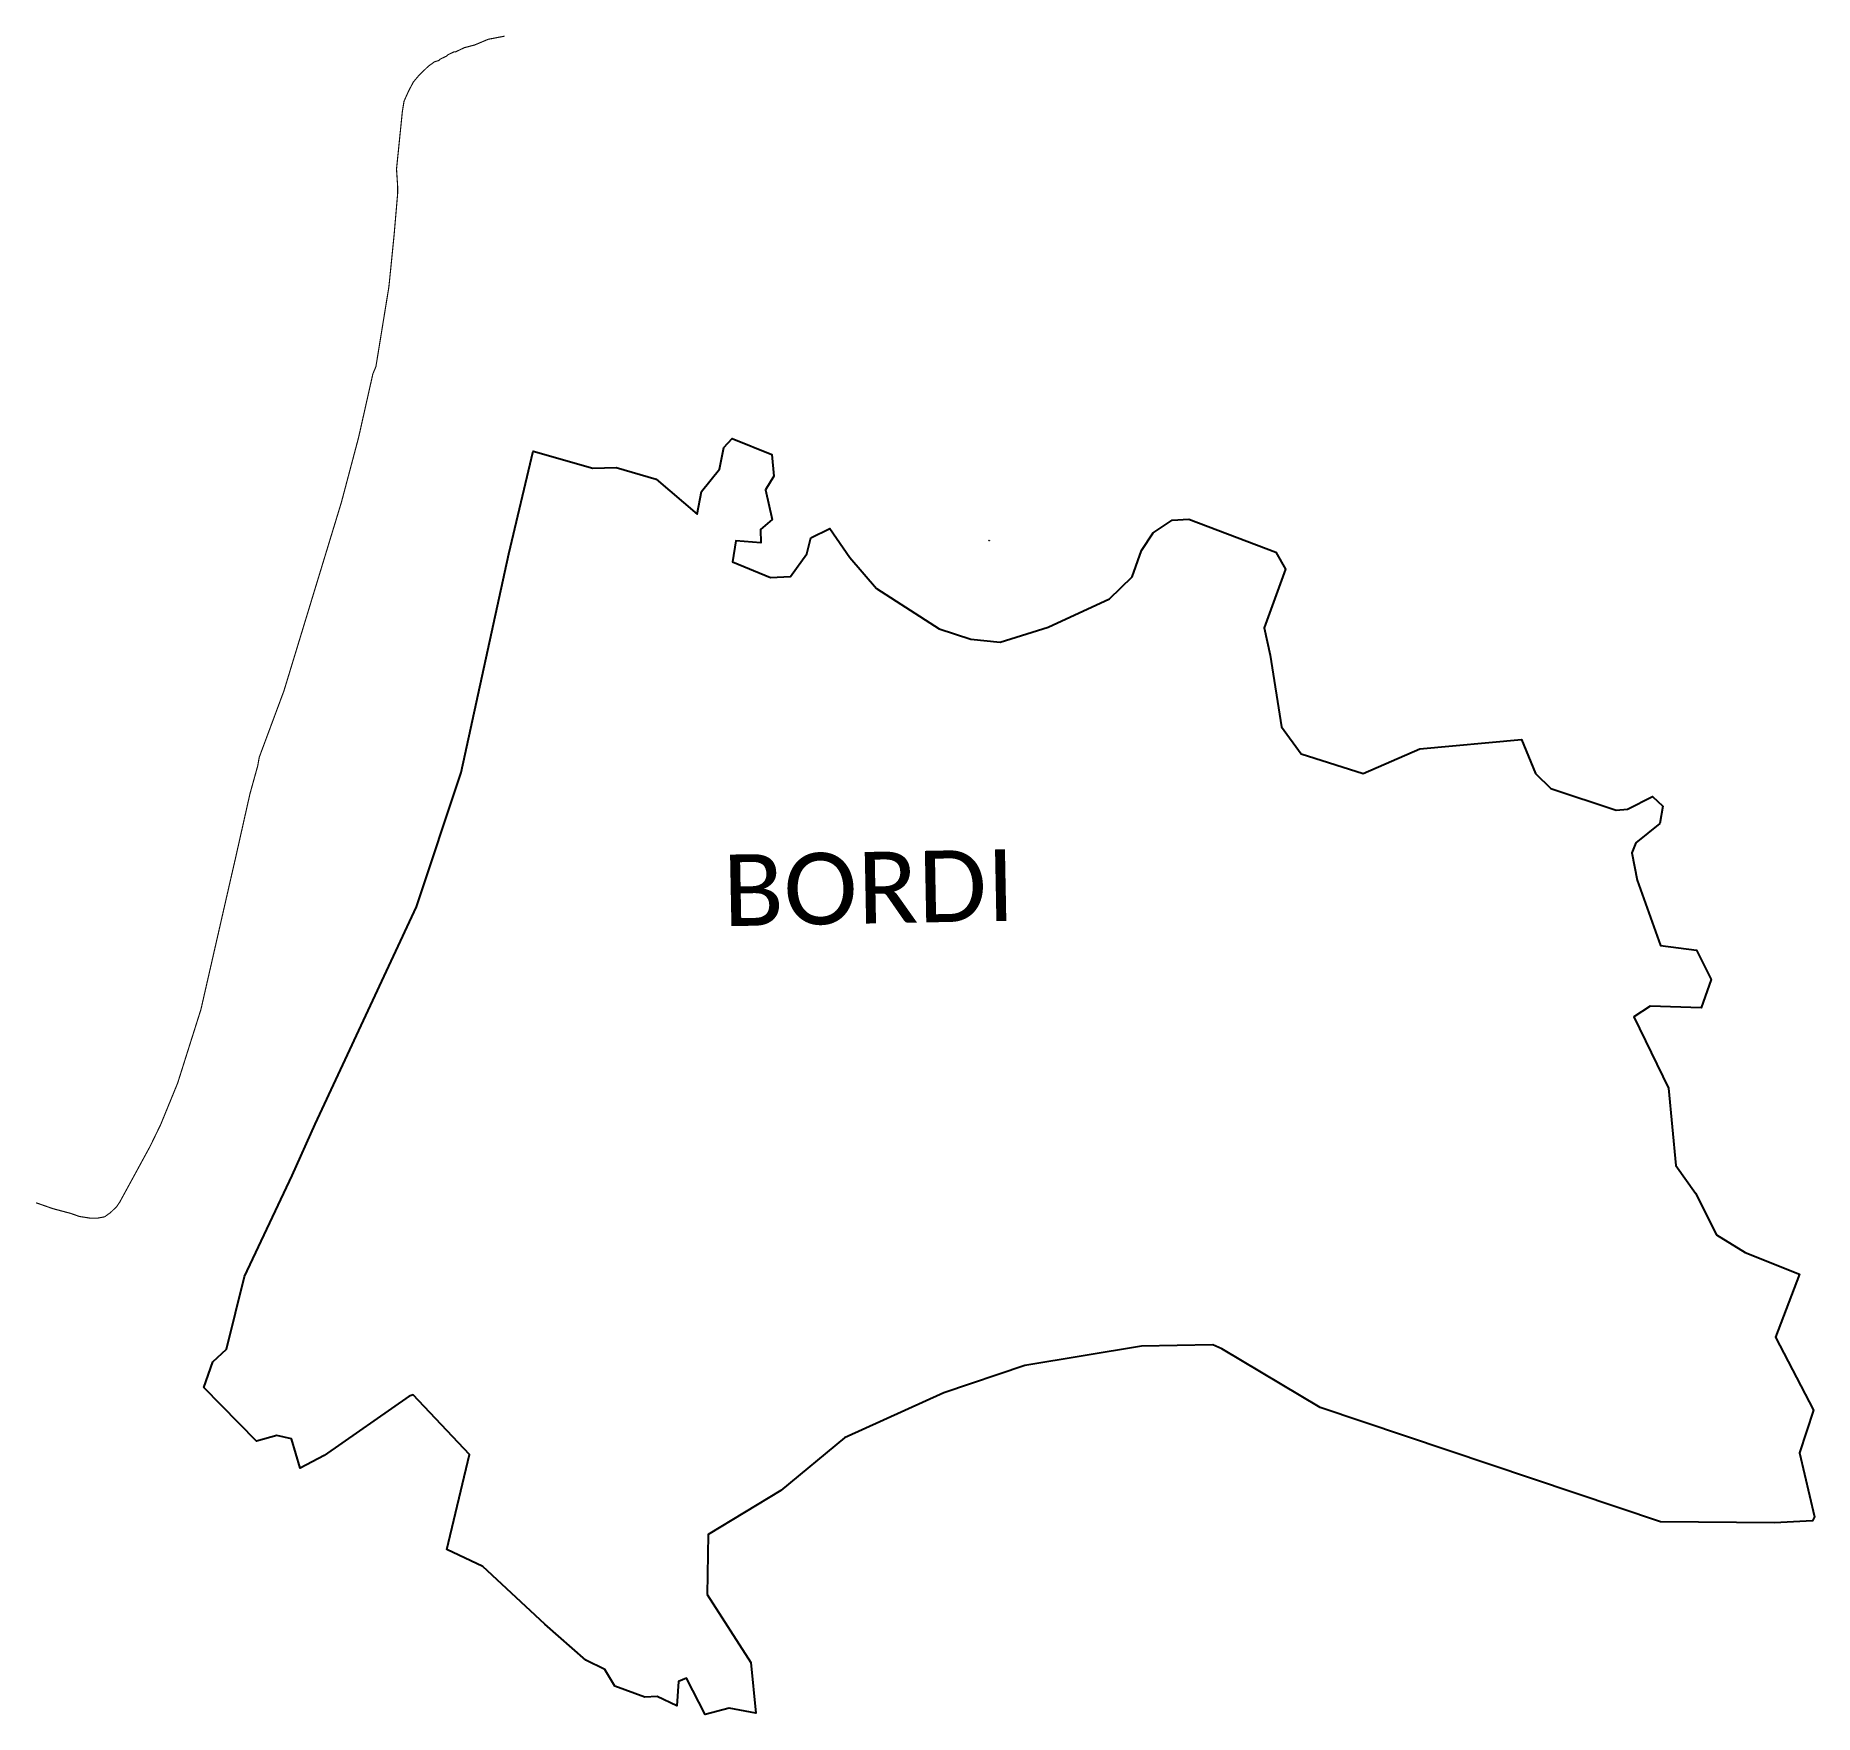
# Model space of a CAD drawing. Header units: metres. Extents: x 262272 to 267030, y 2222791 to 2227282.
import ezdxf

# ---------------------------------------------------------------- set-up
doc = ezdxf.new("R2010")
doc.units = ezdxf.units.M
for name, color, linetype in [('LOW TIDE LINE', 5, 'Continuous'), ('village', 3, 'Continuous'), ('VILLAGE NAME', 250, 'Continuous')]:
    doc.layers.add(name, color=color, linetype=linetype)
doc.styles.get("Standard").update_dxf_attribs({"font": 'simplex.shx'})

msp = doc.modelspace()

# ---------------------------------------------------------------- linework, layer by layer
at = {"layer": 'LOW TIDE LINE', "lineweight": 18, "const_width": 3}
msp.add_lwpolyline([(262274, 2224159.6), (262319, 2224143.9), (262366.3, 2224131.3), (262389.9, 2224123), (262417.6, 2224118.7), (262437.4, 2224118.4), (262457.2, 2224122.1), (262473.2, 2224133.7), (262489.3, 2224149.3), (262497.4, 2224161.1), (262578.7, 2224310.4), (262607.3, 2224369.4), (262652.4, 2224479.7), (262714.7, 2224676.8), (262794.9, 2225028.1), (262807.6, 2225083.4), (262845.7, 2225253.1), (262866.5, 2225328), (262870.8, 2225351.7), (262936.7, 2225529), (263090.5, 2226033.7), (263136.5, 2226207.3), (263174.6, 2226377.1), (263182.8, 2226396.7), (263217.5, 2226610.1), (263231.4, 2226748.5), (263240.9, 2226859.3), (263241.1, 2226875.7), (263241.1, 2226875.7), (263237.9, 2226925.1), (263243.5, 2226980.4), (263253.5, 2227079.1), (263258, 2227106.7), (263270.4, 2227134.2), (263282.8, 2227157.7), (263299, 2227177.1), (263315.2, 2227192.6), (263323.3, 2227200.4), (263339.3, 2227211.9), (263351.3, 2227215.6), (263355.3, 2227219.5), (263371.3, 2227227), (263375.4, 2227230.9), (263391.3, 2227238.5), (263395.3, 2227238.4), (263419.3, 2227249.8), (263447.1, 2227257.1), (263483.1, 2227272.2), (263527.3, 2227280.7)], dxfattribs=at)
at = {"layer": 'village', "color": 3}
msp.add_polyline3d([(267030.3, 2223319.7, 0), (267024.9, 2223309.1, 0), (266923.7, 2223303.7, 0), (266618.4, 2223306, 0), (265708.7, 2223612.2, 0), (265445.7, 2223768.9, 0), (265421.7, 2223779.9, 0), (265230.1, 2223776.3, 0), (264918, 2223724.2, 0), (264701.5, 2223651.1, 0), (264435.9, 2223531.2, 0), (264265.7, 2223390.2, 0), (264071.2, 2223272.1, 0), (264068.5, 2223111.4, 0), (264186, 2222929.8, 0), (264199.3, 2222794.5, 0), (264127.8, 2222807.7, 0), (264063.5, 2222790.9, 0), (264013.3, 2222888, 0), (263992.1, 2222878.9, 0), (263987.4, 2222813.8, 0), (263935, 2222839.3, 0), (263902.2, 2222837.4, 0), (263822.2, 2222866.7, 0), (263795, 2222911.5, 0), (263744.4, 2222936.5, 0), (263634.9, 2223032.1, 0), (263468.7, 2223186.7, 0), (263372.9, 2223231.9, 0), (263433.4, 2223486.3, 0), (263282.6, 2223646, 0), (263271.8, 2223642.1, 0), (263044, 2223483.2, 0), (262980, 2223449.9, 0), (262956.8, 2223528.6, 0), (262917.4, 2223537.4, 0), (262863.1, 2223522, 0), (262722.7, 2223665.5, 0), (262746.4, 2223733.9, 0), (262782.7, 2223767.7, 0), (262831.4, 2223962.3, 0), (262958.8, 2224232.5, 0), (263020, 2224369.8, 0), (263291.1, 2224951, 0), (263411, 2225310.7, 0), (263538.7, 2225895.5, 0), (263603, 2226170.3, 0), (263763.3, 2226124.8, 0), (263825.5, 2226126.9, 0), (263932.6, 2226095.8, 0), (264042.2, 2226001.8, 0), (264053.2, 2226062.4, 0), (264101.6, 2226122, 0), (264112.9, 2226180.2, 0), (264135.9, 2226204.1, 0), (264242, 2226161.6, 0), (264246.9, 2226103.3, 0), (264224.6, 2226066.5, 0), (264242.2, 2225988, 0), (264211.3, 2225961, 0), (264212.3, 2225924.8, 0), (264145.7, 2225930.5, 0), (264136.9, 2225874.2, 0), (264237.8, 2225832.1, 0), (264291.7, 2225835.1, 0), (264335.2, 2225895.8, 0), (264345.9, 2225938.3, 0), (264397.3, 2225963.3, 0), (264450.2, 2225886.1, 0), (264521.5, 2225802.6, 0), (264689.3, 2225695.3, 0), (264774.4, 2225667.5, 0), (264852.6, 2225659.3, 0), (264981, 2225699.3, 0), (265144.7, 2225775.7, 0), (265205.6, 2225834.6, 0), (265230.7, 2225904.6, 0), (265261.7, 2225952.3, 0), (265312.8, 2225985.4, 0), (265357, 2225988.5, 0), (265590.1, 2225899.9, 0), (265615.6, 2225854.4, 0), (265558.3, 2225697.7, 0), (265574.5, 2225624.9, 0), (265605, 2225432.9, 0), (265657.5, 2225361.1, 0), (265823.4, 2225308.1, 0), (265974.7, 2225373.7, 0), (266246.9, 2225399, 0), (266284.2, 2225308.4, 0), (266325.3, 2225267.9, 0), (266500.1, 2225209.7, 0), (266530.1, 2225212.5, 0), (266597.6, 2225246.9, 0), (266624.9, 2225220.9, 0), (266616.7, 2225174.2, 0), (266552.7, 2225122.5, 0), (266542.2, 2225096, 0), (266556.1, 2225022.3, 0), (266618.8, 2224847.5, 0), (266715.2, 2224835.3, 0), (266754.2, 2224756.9, 0), (266727.3, 2224680.9, 0), (266591.4, 2224685.2, 0), (266547.4, 2224657.4, 0), (266639.8, 2224466.1, 0), (266659.8, 2224259.6, 0), (266712.3, 2224185.3, 0), (266768.7, 2224073.7, 0), (266844.8, 2224026.9, 0), (266990, 2223968.6, 0), (266925.9, 2223800.5, 0), (267027.6, 2223604.6, 0), (266990.3, 2223490.3, 0)], close=True, dxfattribs=at)

# ---------------------------------------------------------------- texts
at = {"layer": 'VILLAGE NAME', "color": 1, "insert": (264821.1, 2225931.5), "char_height": 0.728, "attachment_point": 1, "rotation": 359.1253}
msp.add_mtext_dynamic_manual_height_columns('BORDI', width=8697.297, gutter_width=3.64, heights=[0], dxfattribs=at)
at = {"layer": 'VILLAGE NAME', "insert": (264109, 2225090.7), "char_height": 191.456, "attachment_point": 1, "rotation": 1.1028}
msp.add_mtext_dynamic_manual_height_columns('{\\fCalibri|b0|i0|c0|p34;BORDI}', width=161.46, gutter_width=957.3, heights=[0], dxfattribs=at)

doc.saveas('drawing.dxf')
